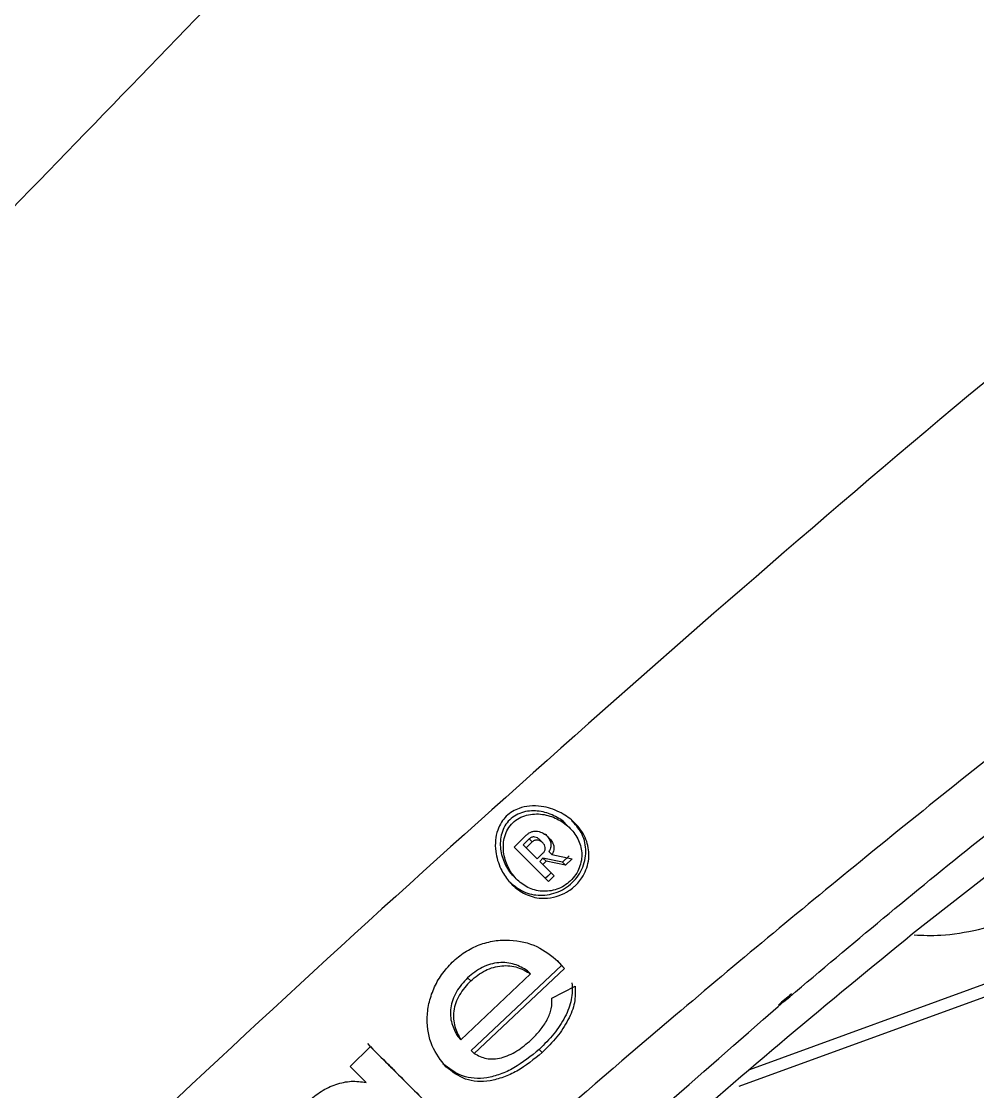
# Model space of a CAD drawing. Extents: x 400 to 501, y 484 to 634.
# Drawn here: x 415.136 to 417.057, y 584.143 to 586.293 of the extents above; entities that cross this region are included whole.
import ezdxf

# ---------------------------------------------------------------- set-up
doc = ezdxf.new("R2010")
doc.units = 0
doc.header["$MEASUREMENT"] = 0
doc.layers.add('DIM', color=3, linetype='Continuous')
doc.layers.add('GEOMETRY', color=3, linetype='Continuous', lineweight=25)

# ---------------------------------------------------------------- blocks, each defined once
blk = doc.blocks.new('2026 GRANDEE')
at = {"layer": 'GEOMETRY', "ltscale": 16}
for p, q in [((-33.4987, -12.3798), (-33.1812, -12.1305)), ((-34.187, -12.1677), (-34.1931, -12.1616)), ((-34.2992, -12.2061), (-34.2748, -12.1822)), ((-34.2687, -12.1894), (-34.2809, -12.2013)), ((-34.2626, -12.1955), (-34.2687, -12.1894)), ((-34.2302, -12.2751), (-34.2992, -12.2061)), ((-34.2809, -12.2013), (-34.2589, -12.2234)), ((-34.2748, -12.2075), (-34.2809, -12.2013)), ((-34.2626, -12.1955), (-34.2748, -12.2075)), ((-34.2748, -12.2075), (-34.2527, -12.2295)), ((-34.2415, -12.1971), (-34.2477, -12.191)), ((-32.5755, -12.1971), (-33.8263, -12.6534)), ((-34.2527, -12.2295), (-34.2589, -12.2234)), ((-34.2411, -12.2282), (-34.2476, -12.2346)), ((-34.202, -12.236), (-34.2411, -12.2282)), ((-34.2349, -12.2344), (-34.2411, -12.2282)), ((-34.223, -12.221), (-34.2292, -12.2148)), ((-34.223, -12.221), (-34.1826, -12.2294)), ((-34.1887, -12.2232), (-34.202, -12.236)), ((-34.1826, -12.2294), (-34.1958, -12.2421)), ((-32.5648, -12.22), (-33.8477, -12.687)), ((-34.2476, -12.2346), (-34.2246, -12.2577)), ((-34.2415, -12.2408), (-34.2476, -12.2346)), ((-34.2349, -12.2344), (-34.2415, -12.2408)), ((-34.2415, -12.2408), (-34.2184, -12.2638)), ((-34.1958, -12.2421), (-34.2349, -12.2344)), ((-34.1958, -12.2421), (-34.202, -12.236)), ((-34.2995, -12.2648), (-34.2933, -12.2709)), ((-34.2184, -12.2638), (-34.2246, -12.2577)), ((-34.2038, -12.444), (-34.3854, -12.6144)), ((-34.2128, -12.4337), (-34.2038, -12.444)), ((-34.2109, -12.435), (-34.1977, -12.4501)), ((-34.1977, -12.4501), (-34.2038, -12.444)), ((-34.406, -12.5928), (-34.266, -12.4605)), ((-34.3862, -12.4745), (-34.3924, -12.4684)), ((-34.1977, -12.4501), (-34.3793, -12.6205)), ((-34.266, -12.4605), (-34.2721, -12.4544)), ((-34.223, -12.5091), (-34.1766, -12.4851)), ((-34.406, -12.5928), (-34.4121, -12.5867)), ((-34.6286, -12.6464), (-34.5877, -12.6068)), ((-34.3793, -12.6205), (-34.3854, -12.6144)), ((-34.2424, -12.6185), (-34.2485, -12.6123)), ((-34.5965, -12.6786), (-34.6286, -12.6464))]:
    blk.add_line(p, q, dxfattribs=at)
at = {"layer": 'GEOMETRY', "ltscale": 16, "flags": 128}
for points in [[(-34.2527, -12.2295), (-34.2459, -12.2229), (-34.2405, -12.2176)], [(-34.2246, -12.2577), (-34.2312, -12.264), (-34.2364, -12.269)], [(-34.2184, -12.2638), (-34.225, -12.2702), (-34.2302, -12.2751)]]:
    blk.add_lwpolyline(points, dxfattribs=at)
at = {"layer": 'GEOMETRY', "ltscale": 16}
for points, knots in [([(-40.5003, -15.8714), (-40.4458, -15.8151), (-40.3226, -15.6877), (-40.1408, -15.4997), (-39.9651, -15.3178), (-39.8201, -15.1678), (-39.7056, -15.0492), (-39.6194, -14.9601), (-39.5502, -14.8884), (-39.4511, -14.7859), (-39.3025, -14.6322), (-39.0935, -14.416), (-38.8443, -14.1584), (-38.5644, -13.8693), (-38.2653, -13.5609), (-37.9638, -13.2506), (-37.6617, -12.9402), (-37.3313, -12.6013), (-36.9741, -12.2355), (-36.5987, -11.8519), (-36.2427, -11.4888), (-35.9145, -11.1547), (-35.6645, -10.9006), (-35.4828, -10.716), (-35.3515, -10.5826), (-35.2026, -10.4314), (-35.0272, -10.2533), (-34.826, -10.049), (-34.5993, -9.8189), (-34.359, -9.575), (-34.1941, -9.4073), (-34.113, -9.3249)], [0, 0, 0, 0, 0.025706, 0.058116, 0.085771, 0.108674, 0.126547, 0.139842, 0.14935, 0.159222, 0.186616, 0.219484, 0.257819, 0.304206, 0.351452, 0.398756, 0.44612, 0.493545, 0.553989, 0.613827, 0.669581, 0.720778, 0.767425, 0.786508, 0.805714, 0.828802, 0.856129, 0.887695, 0.922828, 0.962064, 1, 1, 1, 1]), ([(-40.3706, -15.9417), (-40.3422, -15.9148), (-40.11, -15.6952), (-39.6744, -15.2761), (-39.065, -14.6861), (-38.4575, -14.0915), (-37.8521, -13.494), (-37.249, -12.8934), (-36.6483, -12.2902), (-36.0504, -11.6845), (-35.4555, -11.0767), (-34.8652, -10.4669), (-34.4262, -10.0105), (-34.187, -9.7575), (-34.1406, -9.7083)], [0, 0, 0, 0, 0.013438, 0.10981, 0.206183, 0.302486, 0.398732, 0.494983, 0.591271, 0.687581, 0.783942, 0.880359, 0.976777, 1, 1, 1, 1]), ([(-34.6577, -9.8647), (-34.9657, -10.1728), (-35.8624, -11.0696), (-36.7516, -11.9749), (-37.3353, -12.5692)], [0, 0, 0, 0, 0.343618, 1, 1, 1, 1]), ([(-32.0826, -10.2807), (-32.4042, -10.5222), (-33.044, -11.0026), (-33.956, -11.7803), (-34.8417, -12.5767), (-35.7009, -13.3979), (-36.5348, -14.2323), (-37.3474, -15.0774), (-38.1302, -15.9429), (-38.8881, -16.8398), (-39.3585, -17.4672), (-39.595, -17.7827)], [0, 0, 0, 0, 0.113392, 0.225638, 0.337341, 0.448782, 0.560233, 0.669481, 0.778832, 0.888788, 1, 1, 1, 1]), ([(-31.6026, -10.7629), (-31.7346, -10.851), (-32.0014, -11.0291), (-32.3994, -11.3097), (-32.8003, -11.6038), (-33.2029, -11.9123), (-33.5956, -12.2261), (-34.0451, -12.6002), (-34.5554, -13.0457), (-35.1391, -13.5846), (-35.6554, -14.0878), (-36.0964, -14.5358), (-36.4532, -14.9108), (-36.7926, -15.2802), (-37.1149, -15.6435), (-37.4296, -16.0113), (-37.8042, -16.466), (-38.23, -17.0115), (-38.6902, -17.6387), (-38.9753, -18.0617), (-39.1157, -18.2701)], [0, 0, 0, 0, 0.044709, 0.090349, 0.13691, 0.184379, 0.232745, 0.277954, 0.348418, 0.422679, 0.500679, 0.550525, 0.598903, 0.645795, 0.691185, 0.735062, 0.781563, 0.856423, 0.929252, 1, 1, 1, 1]), ([(-33.7689, -12.5262), (-33.644, -12.4208), (-33.3926, -12.2088), (-33.1324, -12.0102), (-33.0015, -11.9104)], [0, 0, 0, 0, 0.497118, 1, 1, 1, 1]), ([(-34.1761, -12.2834), (-34.1761, -12.2834), (-34.1762, -12.2835), (-34.1765, -12.2838), (-34.1776, -12.2848), (-34.1817, -12.2885), (-34.1918, -12.296), (-34.2094, -12.3046), (-34.2299, -12.3091), (-34.2545, -12.3087), (-34.2809, -12.3), (-34.2999, -12.2852), (-34.3149, -12.2683), (-34.3278, -12.2483), (-34.3365, -12.2196), (-34.3373, -12.1927), (-34.3331, -12.1724), (-34.3253, -12.1562), (-34.315, -12.1433), (-34.3028, -12.1341), (-34.2869, -12.1266), (-34.2672, -12.1225), (-34.239, -12.1236), (-34.2084, -12.1334), (-34.1785, -12.1537), (-34.1567, -12.181), (-34.148, -12.2099), (-34.1491, -12.2339), (-34.154, -12.2517), (-34.1617, -12.2665), (-34.1695, -12.2769), (-34.1744, -12.2817), (-34.1761, -12.2834)], [0, 0, 0, 0, 0.000072, 0.000597, 0.002016, 0.007306, 0.027584, 0.062548, 0.102855, 0.133014, 0.191275, 0.250029, 0.261691, 0.312456, 0.374569, 0.412995, 0.446626, 0.475632, 0.499758, 0.526062, 0.549056, 0.58483, 0.623805, 0.688795, 0.746269, 0.811934, 0.87362, 0.905757, 0.937092, 0.966767, 0.988236, 1, 1, 1, 1]), ([(-34.1934, -12.1618), (-34.1939, -12.1611), (-34.2001, -12.1527), (-34.219, -12.142), (-34.2432, -12.1337), (-34.2643, -12.1327), (-34.2802, -12.135), (-34.2953, -12.1408), (-34.3085, -12.1503), (-34.3183, -12.1632), (-34.3244, -12.1782), (-34.3271, -12.194), (-34.3266, -12.2151), (-34.3185, -12.2393), (-34.3082, -12.258), (-34.2998, -12.2641), (-34.2992, -12.2645)], [0, 0, 0, 0, 0.0104215, 0.132548, 0.2549164, 0.3170687, 0.3789003, 0.4397466, 0.5003563, 0.5610963, 0.6222269, 0.6842253, 0.7461501, 0.8686175, 0.9913924, 1, 1, 1, 1]), ([(-34.1858, -12.2737), (-34.1821, -12.2697), (-34.1748, -12.2618), (-34.1676, -12.2474), (-34.1634, -12.2324), (-34.1625, -12.2123), (-34.1696, -12.1883), (-34.1876, -12.165), (-34.2123, -12.1478), (-34.2371, -12.1399), (-34.2581, -12.1389), (-34.274, -12.1412), (-34.2891, -12.1469), (-34.3023, -12.1564), (-34.3122, -12.1694), (-34.3183, -12.1844), (-34.321, -12.2002), (-34.3204, -12.2212), (-34.3128, -12.2459), (-34.2958, -12.2706), (-34.2724, -12.2883), (-34.2484, -12.2953), (-34.2281, -12.2946), (-34.2129, -12.2909), (-34.1982, -12.2842), (-34.1899, -12.2772), (-34.1858, -12.2737)], [0, 0, 0, 0, 0.0313056, 0.0624524, 0.0937223, 0.1251135, 0.1874705, 0.2500611, 0.3123126, 0.3746875, 0.4063684, 0.4378858, 0.4689011, 0.4997956, 0.5307567, 0.5619168, 0.5935192, 0.6250842, 0.6875095, 0.7500916, 0.8126014, 0.8747746, 0.9061117, 0.9374406, 0.9686622, 1, 1, 1, 1]), ([(-32.4219, -12.1621), (-32.7711, -12.4678), (-33.4697, -13.0792), (-34.1409, -13.7212), (-34.4765, -14.0422)], [0, 0, 0, 0, 0.500027, 1, 1, 1, 1]), ([(-34.1822, -12.2773), (-34.1778, -12.2725), (-34.1691, -12.263), (-34.1604, -12.246), (-34.1553, -12.2282), (-34.1541, -12.2043), (-34.1617, -12.1765), (-34.1764, -12.1598), (-34.1834, -12.1519)], [0, 0, 0, 0, 0.128463, 0.256266, 0.384491, 0.513178, 0.768884, 1, 1, 1, 1]), ([(-34.4512, -14.0724), (-34.2257, -13.8564), (-33.7748, -13.4243), (-33.0845, -12.7911), (-32.6138, -12.3812), (-32.3784, -12.1763)], [0, 0, 0, 0, 0.333307, 0.666645, 1, 1, 1, 1]), ([(-34.2748, -12.1822), (-34.2732, -12.1808), (-34.27, -12.1779), (-34.2642, -12.1751), (-34.258, -12.1737), (-34.2497, -12.174), (-34.2399, -12.1775), (-34.234, -12.1827), (-34.231, -12.1853)], [0, 0, 0, 0, 0.125316, 0.250129, 0.375064, 0.500555, 0.749814, 1, 1, 1, 1]), ([(-34.2477, -12.191), (-34.2491, -12.1897), (-34.252, -12.1873), (-34.2566, -12.1856), (-34.2606, -12.1854), (-34.2635, -12.186), (-34.2664, -12.1873), (-34.2679, -12.1887), (-34.2687, -12.1894)], [0, 0, 0, 0, 0.249296, 0.498654, 0.623865, 0.748908, 0.874113, 1, 1, 1, 1]), ([(-34.2372, -12.1791), (-34.2349, -12.1815), (-34.2304, -12.1862), (-34.2264, -12.1935), (-34.225, -12.2), (-34.2252, -12.2051), (-34.2266, -12.2102), (-34.2283, -12.2133), (-34.2292, -12.2148)], [0, 0, 0, 0, 0.249834, 0.499045, 0.624064, 0.749129, 0.874216, 1, 1, 1, 1]), ([(-34.231, -12.1853), (-34.2288, -12.1876), (-34.2243, -12.1924), (-34.2203, -12.1996), (-34.2189, -12.2061), (-34.2191, -12.2112), (-34.2205, -12.2163), (-34.2222, -12.2194), (-34.223, -12.221)], [0, 0, 0, 0, 0.249834, 0.499045, 0.624064, 0.749129, 0.874216, 1, 1, 1, 1]), ([(-34.4463, -14.0742), (-34.3868, -14.0166), (-34.2698, -13.9037), (-34.1014, -13.7429), (-33.9484, -13.5981), (-33.8158, -13.4734), (-33.7037, -13.3688), (-33.6089, -13.2809), (-33.5118, -13.1912), (-33.3958, -13.0846), (-33.2473, -12.9493), (-33.069, -12.7884), (-32.8605, -12.6025), (-32.6314, -12.4006), (-32.4707, -12.262), (-32.3903, -12.1927)], [0, 0, 0, 0, 0.089082, 0.174946, 0.250519, 0.315802, 0.370793, 0.415494, 0.454961, 0.512986, 0.585077, 0.671235, 0.771461, 0.885753, 1, 1, 1, 1]), ([(-34.2415, -12.1971), (-34.243, -12.1959), (-34.2458, -12.1934), (-34.2505, -12.1918), (-34.2544, -12.1916), (-34.2574, -12.1922), (-34.2602, -12.1935), (-34.2618, -12.1948), (-34.2626, -12.1955)], [0, 0, 0, 0, 0.249296, 0.498654, 0.623865, 0.748908, 0.874113, 1, 1, 1, 1]), ([(-34.2405, -12.2176), (-34.2398, -12.2169), (-34.2384, -12.2154), (-34.237, -12.2127), (-34.2363, -12.2098), (-34.2364, -12.2059), (-34.2379, -12.2013), (-34.2403, -12.1985), (-34.2415, -12.1971)], [0, 0, 0, 0, 0.125361, 0.250258, 0.375259, 0.500795, 0.750034, 1, 1, 1, 1]), ([(-33.4957, -12.3823), (-33.4782, -12.3831), (-33.4387, -12.3849), (-33.3651, -12.3725), (-33.287, -12.3501), (-33.214, -12.319), (-33.154, -12.2825), (-33.1226, -12.2508), (-33.1108, -12.2269), (-33.1119, -12.2165), (-33.1125, -12.2114)], [0, 0, 0, 0, 0.111085, 0.251299, 0.395713, 0.544261, 0.695267, 0.848164, 0.924321, 1, 1, 1, 1]), ([(-34.4985, -13.9956), (-34.1822, -13.693), (-33.5497, -13.0877), (-32.8931, -12.5092), (-32.5648, -12.22)], [0, 0, 0, 0, 0.49994, 1, 1, 1, 1]), ([(-34.3094, -12.2743), (-34.3014, -12.2813), (-34.2846, -12.2958), (-34.2567, -12.3033), (-34.2327, -12.3024), (-34.2146, -12.2978), (-34.1971, -12.2898), (-34.1872, -12.2814), (-34.1822, -12.2773)], [0, 0, 0, 0, 0.233885, 0.488124, 0.616041, 0.744063, 0.871777, 1, 1, 1, 1]), ([(-34.2615, -13.0398), (-34.1739, -12.9599), (-34.0058, -12.8065), (-33.751, -12.5865), (-33.5828, -12.4487), (-33.4987, -12.3798)], [0, 0, 0, 0, 0.352419, 0.676072, 1, 1, 1, 1]), ([(-34.4235, -12.4372), (-34.4152, -12.4301), (-34.3986, -12.4158), (-34.3693, -12.4013), (-34.3386, -12.3933), (-34.2981, -12.3913), (-34.2504, -12.4028), (-34.2241, -12.4243), (-34.2109, -12.435)], [0, 0, 0, 0, 0.1256815, 0.2504706, 0.3754221, 0.5007544, 0.7491867, 1, 1, 1, 1]), ([(-34.436, -12.6471), (-34.4463, -12.6341), (-34.4669, -12.6081), (-34.4756, -12.5604), (-34.4711, -12.5204), (-34.4612, -12.4903), (-34.4458, -12.4615), (-34.4309, -12.4454), (-34.4235, -12.4372)], [0, 0, 0, 0, 0.250101, 0.497893, 0.6232, 0.74848, 0.873898, 1, 1, 1, 1]), ([(-34.2721, -12.4544), (-34.2804, -12.4495), (-34.2969, -12.4396), (-34.3242, -12.4367), (-34.3465, -12.4408), (-34.3687, -12.4492), (-34.3829, -12.4607), (-34.3924, -12.4684)], [0, 0, 0, 0, 0.2505619, 0.4991682, 0.6245433, 0.7494326, 1, 1, 1, 1]), ([(-34.3862, -12.4745), (-34.3768, -12.4668), (-34.3626, -12.4553), (-34.3405, -12.447), (-34.3181, -12.4428), (-34.2908, -12.4458), (-34.2742, -12.4556), (-34.266, -12.4605)], [0, 0, 0, 0, 0.249739, 0.374665, 0.500101, 0.749804, 1, 1, 1, 1]), ([(-34.3924, -12.4684), (-34.4006, -12.4774), (-34.4129, -12.491), (-34.4227, -12.5126), (-34.4281, -12.5345), (-34.426, -12.5616), (-34.4167, -12.5783), (-34.4121, -12.5867)], [0, 0, 0, 0, 0.250278, 0.374511, 0.49935, 0.748151, 1, 1, 1, 1]), ([(-34.3862, -12.4745), (-34.3944, -12.4836), (-34.4067, -12.4972), (-34.4166, -12.5187), (-34.422, -12.5407), (-34.4198, -12.5678), (-34.4106, -12.5845), (-34.406, -12.5928)], [0, 0, 0, 0, 0.250278, 0.374511, 0.49935, 0.748151, 1, 1, 1, 1]), ([(-34.1828, -12.4789), (-34.1824, -12.4899), (-34.1816, -12.5118), (-34.1956, -12.5473), (-34.218, -12.5818), (-34.2383, -12.6021), (-34.2485, -12.6123)], [0, 0, 0, 0, 0.249909, 0.498884, 0.748725, 1, 1, 1, 1]), ([(-34.1766, -12.4851), (-34.1762, -12.496), (-34.1755, -12.518), (-34.1894, -12.5534), (-34.2119, -12.588), (-34.2322, -12.6083), (-34.2424, -12.6185)], [0, 0, 0, 0, 0.249909, 0.498884, 0.748725, 1, 1, 1, 1]), ([(-34.2649, -12.5932), (-34.2586, -12.5869), (-34.2461, -12.5743), (-34.232, -12.5527), (-34.2229, -12.5302), (-34.2229, -12.5162), (-34.223, -12.5091)], [0, 0, 0, 0, 0.251494, 0.500507, 0.749334, 1, 1, 1, 1]), ([(-33.7419, -12.5008), (-33.7463, -12.5045), (-33.7551, -12.512), (-33.7639, -12.5195), (-33.7682, -12.5232)], [0, 0, 0, 0, 0.499995, 1, 1, 1, 1]), ([(-35.626, -14.2499), (-35.3247, -13.9537), (-34.7222, -13.3614), (-34.0867, -12.8046), (-33.7689, -12.5262)], [0, 0, 0, 0, 0.499996, 1, 1, 1, 1]), ([(-34.3793, -12.6205), (-34.3713, -12.6246), (-34.3594, -12.6308), (-34.3401, -12.6318), (-34.3197, -12.6288), (-34.2927, -12.6168), (-34.2742, -12.6011), (-34.2649, -12.5932)], [0, 0, 0, 0, 0.250208, 0.37444, 0.499608, 0.748677, 1, 1, 1, 1]), ([(-34.5938, -12.6007), (-34.5659, -12.6286), (-34.5102, -12.6843), (-34.4658, -12.7288), (-34.4436, -12.751)], [0, 0, 0, 0, 0.500251, 1, 1, 1, 1]), ([(-34.5877, -12.6068), (-34.5598, -12.6347), (-34.5041, -12.6905), (-34.4597, -12.7349), (-34.4375, -12.7571)], [0, 0, 0, 0, 0.5002506, 1, 1, 1, 1]), ([(-34.2485, -12.6123), (-34.2652, -12.6259), (-34.2903, -12.6463), (-34.3268, -12.6628), (-34.3538, -12.6702), (-34.3794, -12.6712), (-34.4112, -12.6653), (-34.4297, -12.6507), (-34.4421, -12.641)], [0, 0, 0, 0, 0.2501917, 0.3748725, 0.499336, 0.6237414, 0.7486114, 1, 1, 1, 1]), ([(-34.2424, -12.6185), (-34.2591, -12.6321), (-34.2841, -12.6525), (-34.3207, -12.6689), (-34.3476, -12.6764), (-34.3732, -12.6774), (-34.405, -12.6714), (-34.4236, -12.6568), (-34.436, -12.6471)], [0, 0, 0, 0, 0.250192, 0.374872, 0.499336, 0.623741, 0.748611, 1, 1, 1, 1]), ([(-34.7127, -12.717), (-34.7042, -12.7098), (-34.6872, -12.6953), (-34.6571, -12.6818), (-34.6258, -12.6746), (-34.6063, -12.6772), (-34.5965, -12.6786)], [0, 0, 0, 0, 0.251834, 0.50216, 0.750554, 1, 1, 1, 1])]:
    blk.add_open_spline(points, degree=3, knots=knots, dxfattribs=at)

msp = doc.modelspace()

# ---------------------------------------------------------------- block references
at = {"layer": 'DIM'}
msp.add_blockref('2026 GRANDEE', (450.4248, 596.8403), dxfattribs=at)

doc.saveas('drawing.dxf')
